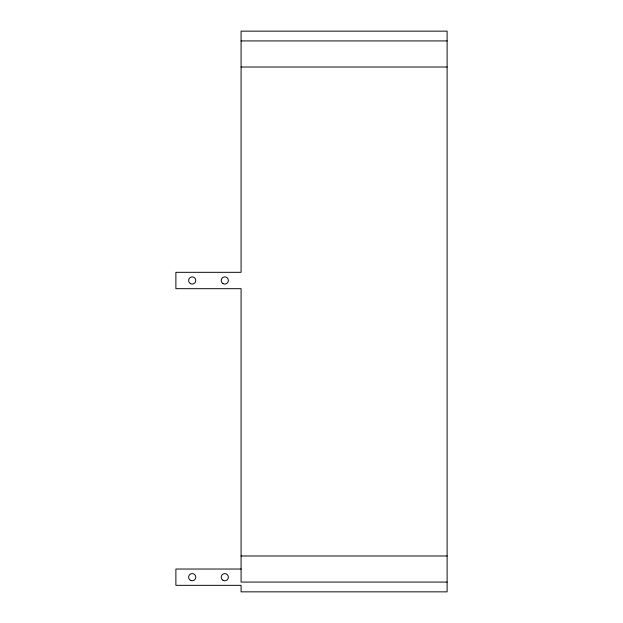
<?xml version="1.0" encoding="UTF-8"?>
<svg xmlns="http://www.w3.org/2000/svg" width="623" height="623" viewBox="0 0 623 623"><rect width="100%" height="100%" fill="white"/><g stroke="black" fill="none" stroke-linecap="round" stroke-linejoin="round"><path stroke-width="0.93" d="M241.085 40.931L447.112 40.931M241.085 67.011L447.112 67.011M241.085 555.989L447.112 555.989M241.085 569.033L175.888 569.033L175.888 585.332L241.085 585.332L241.085 591.85L447.112 591.85L447.112 31.15L241.085 31.15L241.085 272.321L175.888 272.321L175.888 288.683L241.085 288.683L241.085 582.069L447.112 582.069M190.397 283.582A3.582 3.582 0 0 0 195.778 280.475A3.582 3.582 0 0 0 190.397 277.367A3.582 3.582 0 0 0 190.397 283.582M222.995 283.582A3.582 3.582 0 0 0 228.376 280.475A3.582 3.582 0 0 0 222.995 277.367A3.582 3.582 0 0 0 222.995 283.582M190.397 580.286A3.582 3.582 0 0 0 195.778 577.178A3.582 3.582 0 0 0 190.397 574.079A3.582 3.582 0 0 0 190.397 580.286M222.995 580.286A3.582 3.582 0 0 0 228.376 577.178A3.582 3.582 0 0 0 222.995 574.079A3.582 3.582 0 0 0 222.995 580.286"/></g></svg>
